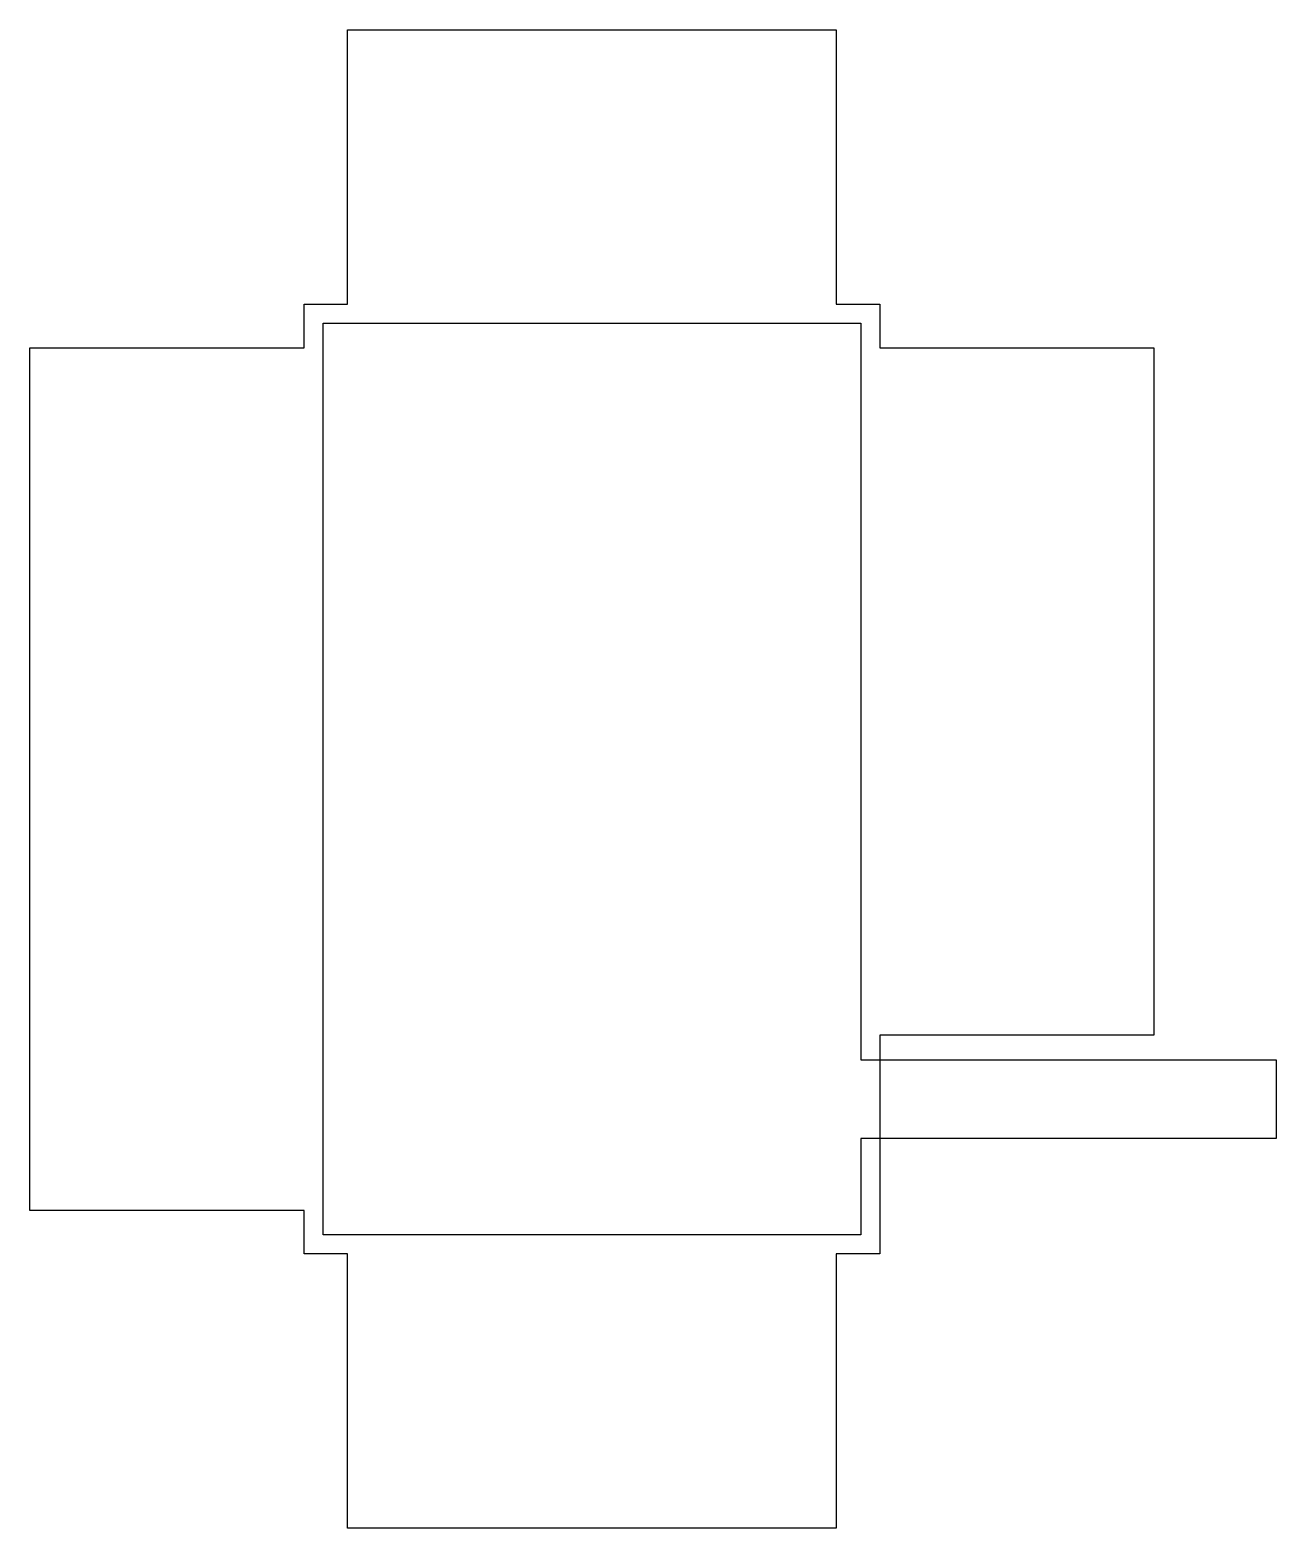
# Model space of a CAD drawing. Header units: millimetres. Extents: x -75.7 to -24.7, y -121.3 to -60.
import ezdxf

# ---------------------------------------------------------------- set-up
doc = ezdxf.new("R2010")
doc.units = ezdxf.units.MM
doc.layers.get('0').update_dxf_attribs({"linetype": 'CONTINUOUS'})

msp = doc.modelspace()

# ---------------------------------------------------------------- linework, layer by layer
for points in [[(-64.466, -110.063), (-64.466, -108.281), (-75.683, -108.281), (-75.683, -72.981), (-64.466, -72.981), (-64.466, -71.198), (-62.683, -71.198), (-62.683, -59.981), (-42.683, -59.981), (-42.683, -71.198), (-40.9, -71.198), (-40.9, -72.981), (-29.683, -72.981), (-29.683, -101.116), (-40.9, -101.116), (-40.9, -110.063), (-42.683, -110.063), (-42.683, -121.281), (-62.683, -121.281), (-62.683, -110.063)], [(-41.683, -105.343), (-41.683, -109.281), (-63.683, -109.281), (-63.683, -71.981), (-41.683, -71.981), (-41.683, -100.503), (-41.683, -102.116), (-24.683, -102.116), (-24.683, -105.343)]]:
    msp.add_lwpolyline(points, close=True)

doc.saveas('drawing.dxf')
